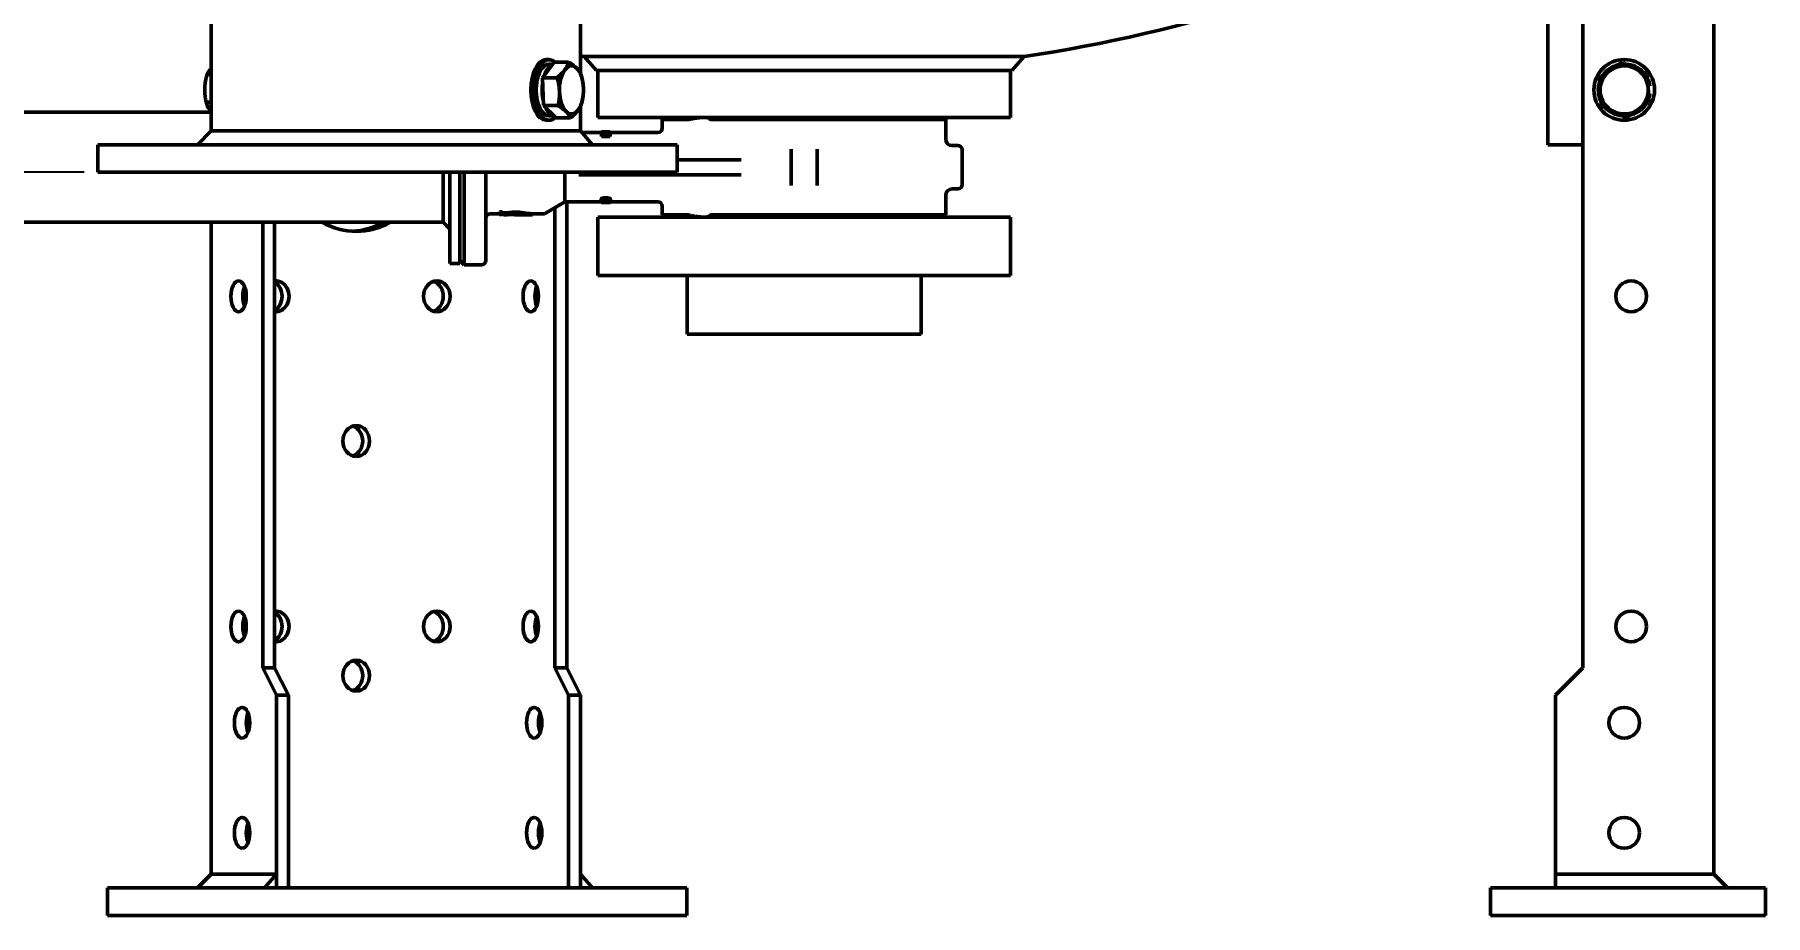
# Model space of a CAD drawing. Header units: inches. Extents: x 15 to 402, y 6 to 258.
# Drawn here: x 294.15 to 325.62, y 32.83 to 48.84 of the extents above; entities that cross this region are included whole.
import ezdxf

# ---------------------------------------------------------------- set-up
doc = ezdxf.new("R2010")
doc.units = ezdxf.units.IN
doc.header["$LTSCALE"] = 12
doc.header["$MEASUREMENT"] = 0
doc.layers.add('Dimension (ANSI)', color=7, linetype='Continuous', lineweight=25)
doc.layers.add('Visible (ANSI)', color=7, linetype='Continuous', lineweight=50)
doc.styles.add('MEMCOR Medium', font='arial.ttf')
doc.dimstyles.new('Default (ANSI)', dxfattribs={"dimscale": 12, "dimtxt": 0.15, "dimasz": 0.098425, "dimexe": 0.125, "dimexo": 0.0625, "dimgap": 0.031496, "dimtad": 0, "dimtih": 1, "dimtoh": 1, "dimdec": 4, "dimrnd": 1e-08, "dimzin": 3, "dimdsep": 46, "dimlunit": 5, "dimtxsty": 'MEMCOR Medium', "dimcen": 0.09, "dimdle": 0.393701, "dimclrd": 256, "dimclre": 256, "dimclrt": 256, "dimadec": 0, "dimazin": 1, "dimtfac": 0.8, "dimtofl": 0, "dimtmove": 0, "dimatfit": 3, "dimfxl": 1, "dimfrac": 1, "dimtolj": 1, "dimtzin": 4, "dimlwd": -1, "dimlwe": -1, "dimarcsym": 0})

# ---------------------------------------------------------------- blocks, each defined once
blk = doc.blocks.new('*D18')
at = {"layer": 'Defpoints', "color": 0, "transparency": 16777216}
for p in [(307.643, 129.872), (248.748, 46.337), (295.801, 46.337)]:
    blk.add_point(p, dxfattribs=at)
at = {"layer": 'Dimension (ANSI)', "transparency": 16777216}
for p, q in [((306.893, 129.872), (247.248, 129.872)), ((248.748, 128.69), (248.748, 102.793)), ((248.748, 47.518), (248.748, 90.47)), ((295.051, 46.337), (247.248, 46.337))]:
    blk.add_line(p, q, dxfattribs=at)
for points in [[(248.551, 128.69), (248.945, 128.69), (248.748, 129.872)], [(248.551, 47.518), (248.945, 47.518), (248.748, 46.337)]]:
    blk.add_solid(points, dxfattribs=at)
at = {"layer": 'Dimension (ANSI)', "transparency": 16777216, "char_height": 1.8, "attachment_point": 5, "style": 'MEMCOR Medium'}
for s, insert in [('\\A1; \\fArial|b0|i0;83{\\H0.8x;\\S9#16;} in', (248.748, 98.496)), ('\\A1;[2121.8 mm]{\\P\\fArial|b0|i0;SHIPPING HEIGHT\\P\\fArial|b0|i0;REF.}', (248.748, 92.334))]:
    blk.add_mtext(s, dxfattribs=dict(at, insert=insert))

msp = doc.modelspace()

# ---------------------------------------------------------------- linework, layer by layer
at = {"layer": 'Visible (ANSI)'}
for p, q in [((297.36316, 67.98676), (297.36316, 47.08676)), ((322.30371, 37.33276), (322.30371, 54.48276)), ((324.68041, 54.48276), (324.68041, 33.58276)), ((321.66435, 46.83676), (321.66435, 53.86576)), ((304.07716, 49.53823), (304.07716, 48.13749)), ((303.38783, 48.0538), (303.59711, 48.33668)), ((303.50671, 48.38394), (303.45216, 48.38394)), ((303.50671, 48.30411), (303.57302, 48.30411)), ((303.59711, 48.33668), (303.86097, 48.33668)), ((304.1458, 48.43991), (308.14327, 48.43991)), ((304.36827, 48.18329), (304.1458, 48.43991)), ((311.91827, 48.18329), (304.36827, 48.18329)), ((304.39327, 47.33276), (304.39327, 48.18329)), ((308.14327, 48.43991), (312.14075, 48.43991)), ((311.89327, 47.33276), (311.89327, 48.18329)), ((311.91827, 48.18329), (312.14075, 48.43991)), ((297.36316, 48.11564), (297.28802, 48.11564)), ((303.40568, 47.54989), (303.38783, 48.0538)), ((303.38783, 48.0538), (303.65169, 48.0538)), ((323.52027, 47.89977), (323.48755, 47.89982)), ((297.36316, 47.61172), (297.27017, 47.61172)), ((303.63281, 47.32885), (303.40568, 47.54989)), ((303.40568, 47.54989), (303.66954, 47.54989)), ((304.07716, 47.53823), (304.07716, 47.08676)), ((323.49716, 47.7642), (323.52004, 47.76416)), ((297.36316, 47.42726), (292.43773, 47.42726)), ((303.50671, 47.28158), (303.45216, 47.28158)), ((303.50671, 47.36141), (303.59935, 47.36141)), ((303.63281, 47.32885), (303.89667, 47.32885)), ((311.89327, 47.33276), (304.39327, 47.33276)), ((305.6039, 47.33276), (305.56453, 47.29339)), ((306.03853, 47.29339), (305.56453, 47.29339)), ((305.56453, 47.13593), (305.56453, 47.29339)), ((310.72201, 47.29339), (306.44506, 47.29339)), ((310.68264, 47.33276), (310.72201, 47.29339)), ((310.72201, 46.92118), (310.72201, 47.29339)), ((297.36316, 47.08676), (297.11316, 46.83676)), ((297.36316, 47.08676), (297.70816, 47.08676)), ((297.70816, 47.08676), (302.04125, 47.08676)), ((302.04125, 47.08676), (302.9838, 47.08676)), ((302.9838, 47.08676), (304.07716, 47.08676)), ((304.29366, 46.83676), (304.07716, 47.08676)), ((304.10277, 47.05719), (304.45599, 47.05719)), ((304.61741, 47.06868), (304.45599, 47.06868)), ((304.45599, 47.06773), (304.45599, 47.06868)), ((304.45599, 47.06773), (304.45599, 47.0603)), ((304.45599, 47.06773), (304.58379, 47.06773)), ((304.45599, 47.05446), (304.45599, 47.0603)), ((304.45599, 47.05446), (304.61741, 47.05446)), ((304.45599, 47.05446), (304.45599, 47.04237)), ((304.47575, 47.04237), (304.45599, 47.04237)), ((304.45599, 47.00157), (304.45599, 47.01847)), ((304.45599, 47.00157), (304.61741, 47.00157)), ((304.45599, 47.00157), (304.45599, 46.98834)), ((304.61741, 46.98834), (304.45599, 46.98834)), ((304.47457, 47.01891), (304.47457, 47.01177)), ((304.59883, 47.01177), (304.47457, 47.01177)), ((304.61741, 47.05847), (304.47823, 47.05847)), ((304.58811, 47.03573), (304.58811, 47.02326)), ((304.61741, 47.04237), (304.59718, 47.04237)), ((304.59883, 47.01177), (304.59883, 47.01891)), ((304.61741, 47.06868), (304.61741, 47.06746)), ((304.61741, 47.06746), (304.61741, 47.05847)), ((304.61741, 47.05847), (304.61741, 47.05446)), ((304.61741, 47.05719), (305.48579, 47.05719)), ((304.61741, 47.05446), (304.61741, 47.04237)), ((304.61741, 47.01863), (304.61741, 47.00157)), ((304.61741, 47.00157), (304.61741, 46.98834)), ((295.30056, 46.83676), (295.80056, 46.83676)), ((295.30056, 46.83676), (295.30056, 46.33676)), ((302.83269, 46.83676), (295.80056, 46.83676)), ((302.83269, 46.83676), (304.19871, 46.83676)), ((305.69871, 46.83676), (304.19871, 46.83676)), ((305.69871, 46.83676), (305.83269, 46.83676)), ((305.83269, 46.83676), (305.83269, 46.33676)), ((307.90707, 46.75909), (307.90707, 46.09544)), ((308.37947, 46.09544), (308.37947, 46.75909)), ((310.93855, 46.82096), (310.83179, 46.82096)), ((311.01729, 46.74222), (311.01729, 46.1123)), ((322.30371, 46.83676), (321.66435, 46.83676)), ((295.80056, 46.33676), (295.30056, 46.33676)), ((302.83269, 46.33676), (295.80056, 46.33676)), ((301.57913, 45.72016), (301.57913, 46.33676)), ((301.70413, 46.33676), (301.70413, 44.67726)), ((301.88343, 44.67726), (301.88343, 46.33676)), ((301.96217, 46.33676), (301.96217, 44.65576)), ((302.35587, 46.33676), (302.35587, 44.7345)), ((304.19871, 46.33676), (302.83269, 46.33676)), ((303.79391, 45.79734), (303.79391, 46.33676)), ((304.04779, 46.28947), (304.29517, 46.28947)), ((305.69871, 46.33676), (304.19871, 46.33676)), ((305.20887, 46.28947), (304.29517, 46.28947)), ((306.43517, 46.28947), (305.20887, 46.28947)), ((305.83269, 46.33676), (305.69871, 46.33676)), ((305.83269, 46.56506), (306.43517, 46.56506)), ((306.64288, 46.56506), (306.43517, 46.56506)), ((306.43517, 46.28947), (306.64288, 46.28947)), ((306.99946, 46.56506), (306.64288, 46.56506)), ((306.64288, 46.28947), (306.99946, 46.28947)), ((310.93855, 46.03356), (310.83179, 46.03356)), ((301.57913, 45.42726), (301.57913, 45.72016)), ((303.79391, 45.79734), (303.42343, 45.58344)), ((303.61065, 37.33276), (303.61065, 45.69153)), ((303.79391, 45.79734), (304.45241, 45.79734)), ((303.82716, 37.33276), (303.82716, 45.79734)), ((304.45233, 45.79801), (304.45233, 45.81006)), ((304.45272, 45.83506), (304.45272, 45.84788)), ((304.45599, 45.78585), (304.45599, 45.79417)), ((304.61741, 45.78585), (304.45599, 45.78585)), ((304.53055, 45.79348), (304.53121, 45.79348)), ((304.53147, 45.81544), (304.53212, 45.81544)), ((304.53147, 45.80328), (304.53147, 45.81544)), ((304.53212, 45.80328), (304.53147, 45.80328)), ((304.53212, 45.80328), (304.53212, 45.81544)), ((304.61741, 45.78585), (304.61741, 45.79399)), ((304.62081, 45.83506), (304.62081, 45.84788)), ((304.621, 45.79734), (305.48579, 45.79734)), ((304.62107, 45.79801), (304.62107, 45.81006)), ((305.56453, 45.56113), (305.56453, 45.7186)), ((310.72201, 45.56113), (310.72201, 45.93334)), ((301.57913, 45.42726), (292.43773, 45.42726)), ((297.36316, 33.58276), (297.36316, 45.42726)), ((298.29896, 45.42726), (298.29896, 37.33276)), ((298.51546, 45.42726), (298.51546, 37.33276)), ((301.57913, 45.42726), (301.70413, 45.30226)), ((302.43461, 45.58081), (302.60627, 45.58081)), ((302.60627, 45.59411), (302.60627, 45.61501)), ((302.60627, 45.61501), (302.6539, 45.61501)), ((302.6539, 45.59411), (302.60627, 45.59411)), ((302.60627, 45.56703), (302.60627, 45.59411)), ((302.60627, 45.56703), (302.6539, 45.56703)), ((302.6539, 45.59411), (302.6539, 45.61501)), ((302.6539, 45.59411), (302.6539, 45.58315)), ((302.6539, 45.57329), (302.6539, 45.56703)), ((302.67556, 45.56073), (302.67556, 45.57246)), ((302.67556, 45.56073), (302.7228, 45.56073)), ((302.75561, 45.57815), (302.75561, 45.59866)), ((303.08186, 45.56073), (303.1291, 45.56073)), ((303.10904, 45.58596), (303.10904, 45.56576)), ((303.1291, 45.56073), (303.1291, 45.56165)), ((303.15902, 45.56073), (303.15902, 45.56136)), ((303.15902, 45.56073), (303.20666, 45.56073)), ((303.20666, 45.56366), (303.20666, 45.58381)), ((303.20666, 45.58081), (303.41359, 45.58081)), ((303.20666, 45.56366), (303.20666, 45.56073)), ((304.39327, 45.52176), (311.89327, 45.52176)), ((304.39327, 45.52176), (304.39327, 44.45926)), ((305.56453, 45.56113), (306.03853, 45.56113)), ((305.6039, 45.52176), (305.56453, 45.56113)), ((306.44506, 45.56113), (310.72201, 45.56113)), ((310.68264, 45.52176), (310.72201, 45.56113)), ((311.89327, 45.52176), (311.89327, 44.45926)), ((301.88343, 44.7345), (301.96217, 44.65576)), ((301.70413, 44.67726), (301.88343, 44.67726)), ((301.96217, 44.65576), (302.27713, 44.65576)), ((304.39327, 44.45926), (311.89327, 44.45926)), ((306.01827, 44.45926), (306.01827, 43.39676)), ((310.26827, 44.45926), (310.26827, 43.39676)), ((306.01827, 43.39676), (310.26827, 43.39676)), ((298.29896, 37.33276), (298.54896, 36.83276)), ((298.51546, 37.33276), (298.29896, 37.33276)), ((298.51546, 37.33276), (298.76546, 36.83276)), ((303.86065, 36.83276), (303.61065, 37.33276)), ((303.61065, 37.33276), (303.82716, 37.33276)), ((304.07716, 36.83276), (303.82716, 37.33276)), ((321.80371, 36.83276), (322.30371, 37.33276)), ((298.54896, 36.83276), (298.54896, 33.33276)), ((298.76546, 36.83276), (298.54896, 36.83276)), ((298.76546, 36.83276), (298.76546, 33.33276)), ((303.86065, 33.33276), (303.86065, 36.83276)), ((303.86065, 36.83276), (304.07716, 36.83276)), ((304.07716, 33.33276), (304.07716, 36.83276)), ((321.80371, 33.58276), (321.80371, 36.83276)), ((297.36316, 33.58276), (297.11316, 33.33276)), ((297.36316, 33.58276), (297.45561, 33.58276)), ((297.45561, 33.58276), (298.54896, 33.58276)), ((298.33245, 33.33276), (298.54896, 33.58276)), ((298.54896, 33.58276), (298.54896, 33.33276)), ((304.29366, 33.33276), (304.07716, 33.58276)), ((304.07716, 33.33276), (304.07716, 33.58276)), ((321.80371, 33.33276), (321.80371, 33.58276)), ((321.80371, 33.58276), (323.99041, 33.58276)), ((323.99041, 33.58276), (324.68041, 33.58276)), ((324.93041, 33.33276), (324.68041, 33.58276)), ((295.47672, 33.33276), (295.6107, 33.33276)), ((295.47672, 33.33276), (295.47672, 32.83276)), ((297.1107, 33.33276), (295.6107, 33.33276)), ((297.1107, 33.33276), (298.47672, 33.33276)), ((305.50885, 33.33276), (298.47672, 33.33276)), ((305.50885, 33.33276), (306.00885, 33.33276)), ((306.00885, 33.33276), (306.00885, 32.83276)), ((320.62041, 33.33276), (320.62041, 32.83276)), ((320.62041, 33.33276), (321.62041, 33.33276)), ((324.62041, 33.33276), (321.62041, 33.33276)), ((324.62041, 33.33276), (325.62041, 33.33276)), ((325.62041, 32.83276), (325.62041, 33.33276)), ((295.6107, 32.83276), (295.47672, 32.83276)), ((297.1107, 32.83276), (295.6107, 32.83276)), ((298.47672, 32.83276), (297.1107, 32.83276)), ((305.50885, 32.83276), (298.47672, 32.83276)), ((306.00885, 32.83276), (305.50885, 32.83276)), ((321.62041, 32.83276), (320.62041, 32.83276)), ((324.62041, 32.83276), (321.62041, 32.83276)), ((325.62041, 32.83276), (324.62041, 32.83276))]:
    msp.add_line(p, q, dxfattribs=at)
for centre, radius in [((323.05371, 47.83276), 0.55118), ((323.18041, 44.08276), 0.28), ((323.18041, 38.08276), 0.28), ((323.05371, 36.33276), 0.28), ((323.05371, 34.33276), 0.28)]:
    msp.add_circle(centre, radius, dxfattribs=at)
for centre, radius, start, end in [((308.14327, 75.45576), 27.31, 278.416849, 297.120975), ((308.14327, 75.45576), 27.31, 261.437539, 261.583151), ((323.05371, 47.83276), 0.4375, 124.052659, 184.052659), ((323.05371, 47.83276), 0.47135, 102.205965, 145.899353), ((323.05371, 47.83276), 0.4375, 64.052659, 124.052659), ((323.05371, 47.83276), 0.47135, 42.205965, 85.899353), ((323.05371, 47.83276), 0.4375, 4.052659, 64.052659), ((323.05371, 47.83276), 0.47135, 162.205965, 205.899353), ((323.05371, 47.83276), 0.4375, 304.052659, 4.052659), ((323.05371, 47.83276), 0.47135, 8.172259, 25.899353), ((323.05371, 47.83276), 0.4375, 184.052659, 244.052659), ((323.05371, 47.83276), 0.47135, 282.205965, 325.899353), ((323.05371, 47.83276), 0.47135, 342.205965, 351.63163), ((323.05371, 47.83276), 0.47135, 222.205965, 265.899353), ((323.05371, 47.83276), 0.4375, 244.052659, 304.052659), ((305.48579, 47.13593), 0.07874, 270, 0), ((310.83179, 46.9312), 0.11024, 185.212784, 270), ((310.93855, 46.74222), 0.07874, 0, 90), ((310.83179, 45.92333), 0.11024, 90, 174.787216), ((310.93855, 46.1123), 0.07874, 270, 0), ((305.48579, 45.7186), 0.07874, 0, 90), ((302.43461, 45.50207), 0.07874, 90, 180), ((303.41359, 45.60049), 0.01969, 270, 300), ((302.27713, 44.7345), 0.07874, 270, 0)]:
    msp.add_arc(centre, radius, start, end, dxfattribs=at)
for centre, major_axis, ratio, start_param, end_param in [((303.45216, 47.83276), (0, 0.55118), 0.5, 0, 3.14159265), ((303.50671, 47.83276), (0, 0.55118), 0.5, 5.86604618, 9.87156609), ((303.50671, 47.83276), (0, 0.47135), 0.5, 0, 3.14159265), ((303.61496, 47.83276), (0, 0.47135), 0.5, 0.21303427, 0.97562777), ((303.91266, 47.83276), (0, -0.4375), 0.5, 3.73592367, 4.78312122), ((303.91266, 47.83276), (0, 0.4375), 0.5, 5.83031877, 6.87751633), ((303.91266, 47.83276), (0, 0.4375), 0.5, 4.78312122, 5.83031877), ((303.61496, 47.83276), (0, 0.47135), 0.5, 1.26023182, 2.02282532), ((303.91266, 47.83276), (0, 0.4375), 0.5, 3.73592367, 4.78312122), ((303.91266, 47.83276), (0, -0.4375), 0.5, 4.78312122, 5.83031877), ((303.61496, 47.83276), (0, -0.47135), 0.5, 5.44902203, 6.21161552), ((303.91266, 47.83276), (0, -0.4375), 0.5, 5.83031877, 6.87751633), ((304.66301, 46.42726), (1.26151, 0), 0.5087001, 1.63363812, 1.73564898), ((304.70385, 46.42726), (1.25056, 0), 0.51315789, 1.63997084, 1.75220353), ((299.9997, 46.89276), (0, -1.63), 0.8660254, 5.83005189, 6.73631873), ((299.8747, 46.89276), (0, -1.63), 0.8660254, 0.04428981, 0.45313342), ((303.52286, 46.42726), (3.75602, 0), 0.22535973, 4.47892265, 4.50666674), ((303.52286, 46.42726), (-3.84512, 0), 0.22535973, 1.34283662, 1.36990693), ((303.30618, 46.42726), (-3.84512, 0), 0.22535973, 1.40033525, 1.41730096), ((303.30618, 46.42726), (-3.84512, 0), 0.22535973, 1.43079929, 1.51039465), ((303.52286, 46.42726), (-3.84512, 0), 0.22535973, 1.38656552, 1.44650177), ((303.52286, 46.42726), (3.75602, 0), 0.22535973, 4.60198765, 4.62810317), ((303.52286, 46.42726), (-3.84512, 0), 0.22535973, 1.46296322, 1.48846801), ((303.30618, 46.42726), (-3.84512, 0), 0.22535973, 1.52376719, 1.53251621), ((298.07711, 44.08276), (0, -0.28), 0.5, 4.02552272, 5.39925524), ((298.53464, 44.08276), (0, 0.28), 0.8660254, 3.06241882, 6.36235914), ((298.40964, 44.08276), (0, 0.28), 0.8660254, 3.59318652, 5.83159144), ((301.33976, 44.08276), (0, -0.28), 0.8660254, 0.2606883, 2.88090435), ((303.3888, 44.08276), (0, -0.28), 0.5, 4.02552272, 5.39925524), ((299.8747, 41.45176), (0, -0.28), 0.8660254, 0.2606883, 2.88090435), ((298.07711, 38.08276), (0, -0.28), 0.5, 4.02552272, 5.39925524), ((298.53464, 38.08276), (0, 0.28), 0.8660254, 3.06241882, 6.36235914), ((298.40964, 38.08276), (0, 0.28), 0.8660254, 3.59318652, 5.83159144), ((301.33976, 38.08276), (0, -0.28), 0.8660254, 0.2606883, 2.88090435), ((303.3888, 38.08276), (0, -0.28), 0.5, 4.02552272, 5.39925524), ((299.8747, 37.18876), (0, -0.28), 0.8660254, 0.2606883, 2.88090435), ((298.14046, 36.33276), (0, -0.28), 0.5, 4.02552272, 5.39925524), ((303.45216, 36.33276), (0, -0.28), 0.5, 4.02552272, 5.39925524), ((298.14046, 34.33276), (0, -0.28), 0.5, 4.02552272, 5.39925524), ((303.45216, 34.33276), (0, -0.28), 0.5, 4.02552272, 5.39925524)]:
    msp.add_ellipse(centre, major_axis=major_axis, ratio=ratio, start_param=start_param, end_param=end_param, dxfattribs=at)
for centre, major_axis, ratio in [((297.86061, 44.08276), (0, 0.28), 0.5), ((301.46476, 44.08276), (0, -0.28), 0.8660254), ((303.1723, 44.08276), (0, 0.28), 0.5), ((299.9997, 41.45176), (0, -0.28), 0.8660254), ((297.86061, 38.08276), (0, 0.28), 0.5), ((301.46476, 38.08276), (0, -0.28), 0.8660254), ((303.1723, 38.08276), (0, 0.28), 0.5), ((299.9997, 37.18876), (0, -0.28), 0.8660254), ((297.92396, 36.33276), (0, -0.28), 0.5), ((303.23565, 36.33276), (0, -0.28), 0.5), ((297.92396, 34.33276), (0, -0.28), 0.5), ((303.23565, 34.33276), (0, -0.28), 0.5)]:
    msp.add_ellipse(centre, major_axis=major_axis, ratio=ratio, dxfattribs=at)
for points, weights in [([(297.36316, 48.22165), (297.31393, 48.17244), (297.28802, 48.11564)], [1.0035118349, 1.04174091716, 1.01001874936]), ([(297.35436, 48.2126), (297.35865, 48.21794), (297.36316, 48.22331)], [1.00974640293, 1.01238200611, 1.01454371148]), ([(303.65169, 48.0538), (303.74161, 48.1296), (303.79017, 48.19524)], [1.01001874936, 1.04314139574, 1]), ([(303.79017, 48.19524), (303.83873, 48.26089), (303.86097, 48.33668)], [1, 1.04314139574, 1.01001874936]), ([(303.86097, 48.33668), (303.95567, 48.27745), (304.00837, 48.22616)], [1.01001874936, 1.04314139574, 1]), ([(304.00837, 48.22616), (304.06108, 48.17487), (304.08809, 48.11564)], [1, 1.04314139574, 1.01001874936]), ([(322.59945, 48.0538), (322.7116, 48.1296), (322.80873, 48.19524)], [1.01001874936, 1.04314139574, 1]), ([(322.80873, 48.19524), (322.90585, 48.26089), (323.018, 48.33668)], [1, 1.04314139574, 1.01001874936]), ([(323.018, 48.33668), (323.13972, 48.27745), (323.24513, 48.22616)], [1.01001874936, 1.04314139574, 1]), ([(323.24513, 48.22616), (323.35054, 48.17487), (323.47226, 48.11564)], [1, 1.04314139574, 1.01001874936]), ([(297.24525, 47.80184), (297.24111, 47.91878), (297.27017, 48.0538)], [1, 1.04314139574, 1.01001874936]), ([(297.24525, 47.86368), (297.24111, 47.74675), (297.27017, 47.61172)], [1, 1.04314139574, 1.01001874936]), ([(297.28802, 48.11564), (297.2494, 47.98062), (297.24525, 47.86368)], [1.01001874936, 1.04314139574, 1]), ([(297.27017, 48.0538), (297.27349, 48.06513), (297.2773, 48.07604)], [1.01001874936, 1.01483357024, 1.01803689214]), ([(303.69446, 47.80184), (303.69031, 47.91878), (303.65169, 48.0538)], [1, 1.04314139574, 1.01001874936]), ([(304.08809, 48.11564), (304.12672, 47.98062), (304.13086, 47.86368)], [1.01001874936, 1.04314139574, 1]), ([(304.13086, 47.86368), (304.135, 47.74675), (304.10595, 47.61172)], [1, 1.04314139574, 1.01001874936]), ([(322.6173, 47.80184), (322.60901, 47.91878), (322.59945, 48.0538)], [1, 1.04314139574, 1.01001874936]), ([(323.47226, 48.11564), (323.48183, 47.98062), (323.49011, 47.86368)], [1.01001874936, 1.04314139574, 1]), ([(323.49011, 47.86368), (323.4984, 47.74675), (323.50796, 47.61172)], [1, 1.04314139574, 1.01001874936]), ([(297.27017, 47.61172), (297.2924, 47.53593), (297.34097, 47.47028)], [1.01001874936, 1.04314139574, 1]), ([(297.28802, 47.54989), (297.28225, 47.57006), (297.2773, 47.58949)], [1.01001874936, 1.01483357024, 1.01803689214]), ([(297.35436, 47.45293), (297.31169, 47.49799), (297.28802, 47.54989)], [1.00974640293, 1.03892563355, 1.01001874936]), ([(303.66954, 47.54989), (303.6986, 47.68491), (303.69446, 47.80184)], [1.01001874936, 1.04314139574, 1]), ([(303.81695, 47.43937), (303.76424, 47.49066), (303.66954, 47.54989)], [1, 1.04314139574, 1.01001874936]), ([(304.10595, 47.61172), (304.08371, 47.53593), (304.03515, 47.47028)], [1.01001874936, 1.04314139574, 1]), ([(322.63515, 47.54989), (322.62558, 47.68491), (322.6173, 47.80184)], [1.01001874936, 1.04314139574, 1]), ([(322.86228, 47.43937), (322.75687, 47.49066), (322.63515, 47.54989)], [1, 1.04314139574, 1.01001874936]), ([(323.50796, 47.61172), (323.39581, 47.53593), (323.29869, 47.47028)], [1.01001874936, 1.04314139574, 1]), ([(297.34097, 47.47028), (297.35132, 47.4563), (297.36316, 47.44222)], [1, 1.00889168699, 1.01454371148]), ([(303.89667, 47.32885), (303.86965, 47.38807), (303.81695, 47.43937)], [1.01001874936, 1.04314139574, 1]), ([(304.03515, 47.47028), (303.98659, 47.40464), (303.89667, 47.32885)], [1, 1.04314139574, 1.01001874936]), ([(306.30418, 47.33276), (306.17316, 47.32656), (306.04013, 47.29361)], [1, 1.00263245458, 1.00001729957]), ([(323.08941, 47.32885), (322.96769, 47.38807), (322.86228, 47.43937)], [1.01001874936, 1.04314139574, 1]), ([(323.29869, 47.47028), (323.20156, 47.40464), (323.08941, 47.32885)], [1, 1.04314139574, 1.01001874936]), ([(306.04013, 45.56092), (306.17316, 45.52796), (306.30418, 45.52176)], [1.00001729957, 1.00263245458, 1])]:
    msp.add_rational_spline(points, weights, degree=2, dxfattribs=at)
for points in [[(306.04013, 47.29361), (306.03954, 47.29347), (306.03901, 47.29339), (306.03853, 47.29339)], [(304.61741, 47.06053), (304.61902, 47.05982), (304.62064, 47.05878), (304.621, 47.05719)], [(304.53007, 45.81608), (304.53056, 45.81586), (304.53102, 45.81565), (304.53147, 45.81544)], [(304.53212, 45.81544), (304.53251, 45.81564), (304.53291, 45.81585), (304.53333, 45.81606)], [(304.56581, 45.80463), (304.56761, 45.80459), (304.56942, 45.80458), (304.57123, 45.80458)], [(304.57123, 45.80458), (304.57447, 45.80458), (304.57768, 45.80463), (304.5808, 45.80474)], [(303.07407, 45.56231), (303.07933, 45.56126), (303.08186, 45.56073), (303.08186, 45.56073)], [(303.1291, 45.56073), (303.1291, 45.56073), (303.12791, 45.56104), (303.12541, 45.56169)], [(306.03853, 45.56113), (306.03901, 45.56113), (306.03954, 45.56106), (306.04013, 45.56092)]]:
    msp.add_open_spline(points, degree=3, dxfattribs=at)
for points, knots in [([(306.37093, 47.33276), (306.39436, 47.32963), (306.4143, 47.32075), (306.43377, 47.30358), (306.43773, 47.2994), (306.44131, 47.29493)], [1.998522417, 1.998522417, 1.998522417, 1.998522417, 2.269130409, 2.269130409, 2.34668712, 2.34668712, 2.34668712, 2.34668712]), ([(306.44506, 47.29339), (306.44434, 47.29339), (306.44369, 47.29349), (306.44254, 47.29389), (306.44205, 47.29418), (306.44153, 47.29467), (306.44142, 47.29479), (306.44131, 47.29493)], [0.0644246105, 0.0644246105, 0.0644246105, 0.0644246105, 0.0716912828, 0.0716912828, 0.0789579552, 0.0789579552, 0.0813086854, 0.0813086854, 0.0813086854, 0.0813086854]), ([(304.45241, 47.05718), (304.45267, 47.05825), (304.4536, 47.05923), (304.45562, 47.06019), (304.4558, 47.06028), (304.45599, 47.06036)], [-0.1483440762, -0.1483440762, -0.1483440762, -0.1483440762, -0.1228049665, -0.1228049665, -0.1203122805, -0.1203122805, -0.1203122805, -0.1203122805]), ([(304.46881, 47.03967), (304.46483, 47.03778), (304.46205, 47.03555), (304.45871, 47.03154), (304.45631, 47.0283), (304.456, 47.01967), (304.45599, 47.01907), (304.45599, 47.01847)], [-0.405487007, -0.405487007, -0.405487007, -0.405487007, -0.172059377, -0.172059377, -0.011815913, -0.011815913, 0, 0, 0, 0]), ([(304.53683, 47.04897), (304.52845, 47.04897), (304.52001, 47.04876), (304.50622, 47.04787), (304.49896, 47.04724), (304.48318, 47.04464), (304.47642, 47.04289), (304.4702, 47.04031), (304.46949, 47.03999), (304.46881, 47.03967)], [-0.250282181, -0.250282181, -0.250282181, -0.250282181, -0.151276791, -0.151276791, -0.082049498, -0.082049498, -0.009722871, -0.009722871, 0, 0, 0, 0]), ([(304.47457, 47.01891), (304.47457, 47.02437), (304.47598, 47.02713), (304.47837, 47.03093), (304.48081, 47.0331), (304.48425, 47.03507)], [-0.0847099284, -0.0847099284, -0.0847099284, -0.0847099284, -0.0535763257, -0.0535763257, 0, 0, 0, 0]), ([(304.48425, 47.02258), (304.48137, 47.0209), (304.47917, 47.01906), (304.47682, 47.01598), (304.47582, 47.01438), (304.47518, 47.01179)], [0, 0, 0, 0, 0.0450180764, 0.0450180764, 0.0692883275, 0.0692883275, 0.0692883275, 0.0692883275]), ([(304.48425, 47.03507), (304.48698, 47.03658), (304.49036, 47.03787), (304.49862, 47.04002), (304.50329, 47.04083), (304.51722, 47.04246), (304.527, 47.04281), (304.53657, 47.04281)], [-0.155748881, -0.155748881, -0.155748881, -0.155748881, -0.114411823, -0.114411823, -0.072933245, -0.072933245, 0, 0, 0, 0]), ([(304.53657, 47.03049), (304.52692, 47.03049), (304.51707, 47.03012), (304.50288, 47.02841), (304.49805, 47.02753), (304.48999, 47.0253), (304.48682, 47.02404), (304.48425, 47.02258)], [0, 0, 0, 0, 0.07351143, 0.07351143, 0.11674737, 0.11674737, 0.155811595, 0.155811595, 0.155811595, 0.155811595]), ([(304.53657, 47.04281), (304.54358, 47.04281), (304.55079, 47.04264), (304.56257, 47.04182), (304.56888, 47.0412), (304.58035, 47.03884), (304.58466, 47.03744), (304.58811, 47.03573)], [-0.185357251, -0.185357251, -0.185357251, -0.185357251, -0.106377007, -0.106377007, -0.048819349, -0.048819349, 0, 0, 0, 0]), ([(304.58811, 47.02326), (304.58484, 47.02492), (304.58079, 47.02628), (304.56963, 47.02875), (304.56329, 47.02939), (304.55149, 47.0303), (304.54391, 47.03049), (304.53657, 47.03049)], [0, 0, 0, 0, 0.046335395, 0.046335395, 0.105080206, 0.105080206, 0.194042683, 0.194042683, 0.194042683, 0.194042683]), ([(304.60446, 47.03959), (304.60085, 47.0413), (304.59648, 47.04274), (304.58496, 47.04548), (304.57841, 47.04643), (304.56342, 47.04824), (304.55254, 47.04882), (304.53979, 47.04896), (304.53831, 47.04897), (304.53683, 47.04897)], [-0.169393173, -0.169393173, -0.169393173, -0.169393173, -0.137287679, -0.137287679, -0.097250844, -0.097250844, -0.011267013, -0.011267013, 0, 0, 0, 0]), ([(304.58811, 47.03573), (304.59389, 47.03296), (304.59577, 47.03018), (304.59827, 47.02579), (304.59883, 47.02235), (304.59883, 47.01891)], [-0.0979334171, -0.0979334171, -0.0979334171, -0.0979334171, -0.0676344042, -0.0676344042, 0, 0, 0, 0]), ([(304.59823, 47.01177), (304.59815, 47.01213), (304.59805, 47.01249), (304.597, 47.01605), (304.59553, 47.01778), (304.59327, 47.02025), (304.59104, 47.02183), (304.58811, 47.02326)], [0.037464592, 0.037464592, 0.037464592, 0.037464592, 0.044808924, 0.044808924, 0.11154531, 0.11154531, 0.271936542, 0.271936542, 0.271936542, 0.271936542]), ([(304.61741, 47.01863), (304.61741, 47.02348), (304.61674, 47.02728), (304.61433, 47.03225), (304.61232, 47.03535), (304.60546, 47.03908), (304.60497, 47.03933), (304.60446, 47.03959)], [-0.258533795, -0.258533795, -0.258533795, -0.258533795, -0.107276429, -0.107276429, -0.007558904, -0.007558904, 0, 0, 0, 0]), ([(310.71969, 46.91808), (310.71971, 46.91812), (310.71974, 46.91815), (310.72038, 46.91901), (310.72087, 46.91966), (310.72175, 46.92084), (310.72201, 46.92119), (310.72201, 46.92119)], [-0.004662888, -0.004662888, -0.004662888, -0.004662888, 0, 0, 0.112137359, 0.112137359, 0.273635525, 0.273635525, 0.273635525, 0.273635525]), ([(304.45233, 45.81006), (304.45233, 45.81171), (304.4535, 45.81354), (304.45943, 45.81698), (304.46315, 45.81819), (304.46824, 45.81953), (304.47024, 45.81997), (304.4724, 45.82035)], [0, 0, 0, 0, 0.062902933, 0.062902933, 0.119146883, 0.119146883, 0.151522551, 0.151522551, 0.151522551, 0.151522551]), ([(304.4934, 45.80971), (304.48863, 45.80971), (304.48395, 45.80951), (304.47514, 45.80862), (304.47127, 45.80798), (304.46477, 45.80645), (304.46074, 45.80531), (304.45437, 45.80209), (304.45286, 45.80044), (304.45237, 45.79861), (304.45233, 45.79831), (304.45233, 45.79801)], [-0.255718672, -0.255718672, -0.255718672, -0.255718672, -0.190011179, -0.190011179, -0.126100129, -0.126100129, -0.068841174, -0.068841174, -0.011447006, -0.011447006, 0, 0, 0, 0]), ([(304.45233, 45.79801), (304.45233, 45.79669), (304.45322, 45.79548), (304.45801, 45.79319), (304.46171, 45.79246), (304.4682, 45.79144), (304.47207, 45.79102), (304.48111, 45.79043), (304.486, 45.79027), (304.49237, 45.79021), (304.4936, 45.7902), (304.49484, 45.7902)], [-0.153629344, -0.153629344, -0.153629344, -0.153629344, -0.122804966, -0.122804966, -0.086993983, -0.086993983, -0.048665291, -0.048665291, -0.009435198, -0.009435198, 0, 0, 0, 0]), ([(304.45272, 45.84788), (304.45272, 45.85086), (304.4538, 45.85397), (304.45879, 45.85929), (304.46193, 45.86143), (304.46909, 45.8647), (304.47401, 45.86657), (304.49013, 45.87002), (304.49913, 45.87109), (304.51735, 45.87244), (304.52718, 45.87269), (304.5367, 45.87269)], [0, 0, 0, 0, 0.057761719, 0.057761719, 0.102817043, 0.102817043, 0.135953489, 0.135953489, 0.169321239, 0.169321239, 0.2050002, 0.2050002, 0.2050002, 0.2050002]), ([(304.5367, 45.85931), (304.51874, 45.85931), (304.50031, 45.8584), (304.4801, 45.85469), (304.47411, 45.85332), (304.46427, 45.84955), (304.46072, 45.84757), (304.455, 45.8427), (304.45343, 45.83991), (304.45278, 45.83646), (304.45272, 45.83576), (304.45272, 45.83506)], [-0.323917221, -0.323917221, -0.323917221, -0.323917221, -0.1664783, -0.1664783, -0.111919382, -0.111919382, -0.067075587, -0.067075587, -0.013777184, -0.013777184, 0, 0, 0, 0]), ([(304.45272, 45.83506), (304.45272, 45.83331), (304.4531, 45.83159), (304.45487, 45.8285), (304.45615, 45.82712), (304.46048, 45.82409), (304.46386, 45.82264), (304.47271, 45.82011), (304.47868, 45.81899), (304.49903, 45.81677), (304.51367, 45.81623), (304.53118, 45.81606), (304.53401, 45.81605), (304.53683, 45.81605)], [-0.380131877, -0.380131877, -0.380131877, -0.380131877, -0.324998936, -0.324998936, -0.275383658, -0.275383658, -0.207411723, -0.207411723, -0.133500012, -0.133500012, -0.021496186, -0.021496186, 0, 0, 0, 0]), ([(304.46829, 45.79799), (304.46829, 45.79846), (304.46847, 45.79894), (304.46928, 45.79987), (304.46987, 45.80032), (304.47234, 45.80157), (304.47447, 45.80213), (304.47831, 45.80298), (304.48082, 45.80338), (304.48686, 45.80397), (304.49022, 45.80411), (304.49366, 45.80411)], [-0.0860159389, -0.0860159389, -0.0860159389, -0.0860159389, -0.0760367998, -0.0760367998, -0.0670254578, -0.0670254578, -0.0497691391, -0.0497691391, -0.0262269231, -0.0262269231, 0, 0, 0, 0]), ([(304.49236, 45.79322), (304.48901, 45.79322), (304.4857, 45.79329), (304.48006, 45.79367), (304.47783, 45.79391), (304.4743, 45.7945), (304.47213, 45.79494), (304.46891, 45.79635), (304.46829, 45.79714), (304.46829, 45.79799)], [-0.153680281, -0.153680281, -0.153680281, -0.153680281, -0.105404502, -0.105404502, -0.065549431, -0.065549431, -0.032767211, -0.032767211, 0, 0, 0, 0]), ([(304.47064, 45.83506), (304.47064, 45.83659), (304.47117, 45.83819), (304.47332, 45.84038), (304.47468, 45.84154), (304.48035, 45.84394), (304.48374, 45.84484), (304.48739, 45.84551)], [-0.129390515, -0.129390515, -0.129390515, -0.129390515, -0.06192476, -0.06192476, -0.030316347, -0.030316347, 0, 0, 0, 0]), ([(304.48765, 45.82558), (304.48387, 45.82614), (304.48032, 45.8269), (304.47478, 45.82893), (304.47339, 45.82993), (304.47116, 45.83203), (304.47064, 45.83354), (304.47064, 45.83506)], [-0.0644882865, -0.0644882865, -0.0644882865, -0.0644882865, -0.0466822723, -0.0466822723, -0.0300440726, -0.0300440726, 0, 0, 0, 0]), ([(304.47521, 45.8416), (304.4759, 45.84124), (304.47675, 45.84087), (304.4806, 45.83948), (304.48402, 45.83874), (304.48765, 45.83819)], [0.0412538501, 0.0412538501, 0.0412538501, 0.0412538501, 0.0470885216, 0.0470885216, 0.0628353586, 0.0628353586, 0.0628353586, 0.0628353586]), ([(304.48739, 45.84551), (304.49013, 45.84602), (304.49303, 45.84642), (304.50061, 45.84725), (304.5061, 45.84764), (304.51738, 45.84805), (304.52101, 45.84814), (304.52657, 45.84823), (304.52853, 45.84825), (304.53152, 45.84827), (304.53254, 45.84828), (304.53409, 45.84828), (304.53462, 45.84828), (304.53566, 45.84829), (304.53618, 45.84829), (304.5367, 45.84829)], [-0.153354285, -0.153354285, -0.153354285, -0.153354285, -0.116911208, -0.116911208, -0.058113255, -0.058113255, -0.030715578, -0.030715578, -0.015758458, -0.015758458, -0.007957728, -0.007957728, -0.003955605, -0.003955605, 0, 0, 0, 0]), ([(304.48765, 45.83819), (304.49348, 45.83732), (304.50024, 45.83685), (304.51202, 45.83637), (304.52188, 45.83609), (304.53683, 45.83609)], [0, 0, 0, 0, 0.0482519833, 0.0482519833, 0.0906742135, 0.0906742135, 0.0906742135, 0.0906742135]), ([(304.53683, 45.82352), (304.52054, 45.82352), (304.51067, 45.82386), (304.50036, 45.82426), (304.49353, 45.82471), (304.48765, 45.82558)], [-0.0793337954, -0.0793337954, -0.0793337954, -0.0793337954, -0.0486518873, -0.0486518873, 0, 0, 0, 0]), ([(304.5159, 45.79582), (304.51395, 45.7952), (304.51156, 45.79464), (304.50595, 45.79378), (304.50359, 45.79359), (304.49886, 45.79329), (304.49562, 45.79322), (304.49236, 45.79322)], [-0.0539657006, -0.0539657006, -0.0539657006, -0.0539657006, -0.0388990524, -0.0388990524, -0.0248851617, -0.0248851617, 0, 0, 0, 0]), ([(304.53147, 45.80328), (304.52906, 45.80443), (304.52598, 45.80553), (304.5181, 45.80748), (304.51367, 45.80821), (304.50498, 45.80927), (304.50039, 45.80961), (304.49486, 45.8097), (304.49413, 45.80971), (304.4934, 45.80971)], [-0.113852717, -0.113852717, -0.113852717, -0.113852717, -0.078402966, -0.078402966, -0.042224043, -0.042224043, -0.005548057, -0.005548057, 0, 0, 0, 0]), ([(304.49366, 45.80411), (304.49913, 45.80411), (304.50456, 45.80392), (304.51162, 45.80326), (304.5131, 45.80308), (304.51896, 45.80222), (304.52281, 45.80128), (304.52597, 45.80037)], [-0.0851095347, -0.0851095347, -0.0851095347, -0.0851095347, -0.0528430066, -0.0528430066, -0.0403305854, -0.0403305854, 0, 0, 0, 0]), ([(304.49484, 45.7902), (304.49879, 45.7902), (304.50276, 45.79026), (304.51115, 45.79056), (304.5142, 45.79081), (304.52134, 45.7915), (304.52564, 45.79225), (304.5296, 45.79323), (304.53008, 45.79336), (304.53055, 45.79348)], [-0.0893210162, -0.0893210162, -0.0893210162, -0.0893210162, -0.0748377991, -0.0748377991, -0.0572298624, -0.0572298624, -0.0071630933, -0.0071630933, 0, 0, 0, 0]), ([(304.52597, 45.80037), (304.52418, 45.79916), (304.52184, 45.79814), (304.51893, 45.79689), (304.5172, 45.79624), (304.5159, 45.79582)], [-0.0296076794, -0.0296076794, -0.0296076794, -0.0296076794, -0.0204319086, -0.0204319086, 0, 0, 0, 0]), ([(304.53121, 45.79348), (304.53369, 45.79268), (304.53681, 45.79199), (304.5451, 45.79083), (304.54959, 45.79048), (304.55872, 45.78995), (304.56427, 45.78979), (304.57101, 45.78974), (304.5719, 45.78974), (304.5728, 45.78974)], [-0.114117262, -0.114117262, -0.114117262, -0.114117262, -0.0842587, -0.0842587, -0.051386541, -0.051386541, -0.006850061, -0.006850061, 0, 0, 0, 0]), ([(304.57241, 45.81087), (304.56732, 45.81087), (304.5622, 45.81068), (304.55249, 45.80973), (304.54895, 45.80905), (304.54074, 45.80707), (304.53666, 45.80549), (304.53301, 45.80374), (304.53256, 45.80351), (304.53212, 45.80328)], [-0.122109379, -0.122109379, -0.122109379, -0.122109379, -0.092768877, -0.092768877, -0.062762786, -0.062762786, -0.008094463, -0.008094463, 0, 0, 0, 0]), ([(304.5367, 45.87269), (304.55092, 45.87269), (304.56658, 45.87214), (304.59174, 45.86876), (304.59854, 45.86681), (304.60744, 45.86364), (304.61126, 45.8617), (304.61653, 45.85768), (304.61818, 45.85577), (304.62035, 45.85184), (304.62081, 45.84983), (304.62081, 45.84788)], [0, 0, 0, 0, 0.108371526, 0.108371526, 0.198840899, 0.198840899, 0.296855551, 0.296855551, 0.376686089, 0.376686089, 0.459220348, 0.459220348, 0.459220348, 0.459220348]), ([(304.62081, 45.83506), (304.62081, 45.83682), (304.62042, 45.83864), (304.61863, 45.8421), (304.61734, 45.84374), (304.61291, 45.84757), (304.60936, 45.84959), (304.60046, 45.85304), (304.59437, 45.85478), (304.57276, 45.85827), (304.55799, 45.85906), (304.54193, 45.8593), (304.53931, 45.85931), (304.5367, 45.85931)], [-0.372037848, -0.372037848, -0.372037848, -0.372037848, -0.316649276, -0.316649276, -0.26606732, -0.26606732, -0.194101845, -0.194101845, -0.122425423, -0.122425423, -0.019902589, -0.019902589, 0, 0, 0, 0]), ([(304.5367, 45.84829), (304.55242, 45.84829), (304.56178, 45.84788), (304.5731, 45.84726), (304.58001, 45.84665), (304.58588, 45.84557)], [-0.0872419859, -0.0872419859, -0.0872419859, -0.0872419859, -0.0488319018, -0.0488319018, 0, 0, 0, 0]), ([(304.5367, 45.79568), (304.53858, 45.79651), (304.54044, 45.79739), (304.5435, 45.79897), (304.54509, 45.79975), (304.54677, 45.8004)], [-0.0650004545, -0.0650004545, -0.0650004545, -0.0650004545, -0.0263321856, -0.0263321856, 0, 0, 0, 0]), ([(304.57123, 45.79263), (304.56704, 45.79263), (304.56288, 45.79271), (304.55635, 45.793), (304.55243, 45.79321), (304.54353, 45.79418), (304.53976, 45.79485), (304.5367, 45.79568)], [-0.145313892, -0.145313892, -0.145313892, -0.145313892, -0.082129114, -0.082129114, -0.042718999, -0.042718999, 0, 0, 0, 0]), ([(304.53683, 45.83609), (304.54581, 45.83609), (304.5562, 45.83617), (304.5688, 45.8366), (304.577, 45.83691), (304.58549, 45.83814)], [0, 0, 0, 0, 0.0684075571, 0.0684075571, 0.0959145519, 0.0959145519, 0.0959145519, 0.0959145519]), ([(304.53683, 45.81605), (304.56129, 45.81605), (304.57806, 45.81701), (304.59792, 45.81956), (304.60275, 45.82071), (304.6099, 45.82277), (304.61322, 45.82422), (304.61865, 45.82807), (304.62013, 45.83046), (304.62075, 45.83367), (304.62081, 45.83436), (304.62081, 45.83506)], [-0.183267652, -0.183267652, -0.183267652, -0.183267652, -0.137364505, -0.137364505, -0.107367132, -0.107367132, -0.065073463, -0.065073463, -0.01379241, -0.01379241, 0, 0, 0, 0]), ([(304.58549, 45.82553), (304.577, 45.82433), (304.5688, 45.82402), (304.55622, 45.8236), (304.54582, 45.82352), (304.53683, 45.82352)], [-0.0957813868, -0.0957813868, -0.0957813868, -0.0957813868, -0.0684710599, -0.0684710599, 0, 0, 0, 0]), ([(304.54677, 45.8004), (304.54941, 45.80147), (304.5526, 45.80261), (304.55784, 45.80377), (304.55991, 45.80414), (304.56665, 45.80475), (304.57065, 45.80486), (304.5745, 45.80486)], [-0.111146178, -0.111146178, -0.111146178, -0.111146178, -0.05471455, -0.05471455, -0.02932679, -0.02932679, 0, 0, 0, 0]), ([(304.60498, 45.79807), (304.60498, 45.79723), (304.60428, 45.79645), (304.60111, 45.79511), (304.59888, 45.79457), (304.59346, 45.7937), (304.59007, 45.79331), (304.58109, 45.79275), (304.57619, 45.79263), (304.57123, 45.79263)], [-0.155047217, -0.155047217, -0.155047217, -0.155047217, -0.112997761, -0.112997761, -0.073977698, -0.073977698, -0.037792509, -0.037792509, 0, 0, 0, 0]), ([(304.62107, 45.79801), (304.62107, 45.79944), (304.62003, 45.80096), (304.61517, 45.80401), (304.61163, 45.80543), (304.60304, 45.80784), (304.59854, 45.80882), (304.58806, 45.81027), (304.58242, 45.81069), (304.57514, 45.81085), (304.57377, 45.81087), (304.57241, 45.81087)], [-0.20866782, -0.20866782, -0.20866782, -0.20866782, -0.153212396, -0.153212396, -0.100148876, -0.100148876, -0.05568208, -0.05568208, -0.010386437, -0.010386437, 0, 0, 0, 0]), ([(304.5728, 45.78974), (304.57926, 45.78974), (304.58552, 45.78986), (304.59534, 45.79032), (304.60063, 45.79063), (304.6063, 45.79136), (304.60676, 45.79142), (304.60721, 45.79149)], [-0.146175631, -0.146175631, -0.146175631, -0.146175631, -0.059850058, -0.059850058, -0.004970964, -0.004970964, 0, 0, 0, 0]), ([(304.5745, 45.80486), (304.57909, 45.80486), (304.58369, 45.80469), (304.5912, 45.80394), (304.59408, 45.80348), (304.59864, 45.80242), (304.60092, 45.80175), (304.60431, 45.79992), (304.60498, 45.79897), (304.60498, 45.79807)], [-0.16231389, -0.16231389, -0.16231389, -0.16231389, -0.10956079, -0.10956079, -0.068871388, -0.068871388, -0.035084938, -0.035084938, 0, 0, 0, 0]), ([(304.58549, 45.83814), (304.58921, 45.83867), (304.59266, 45.83939), (304.59669, 45.84082), (304.59761, 45.84122), (304.59834, 45.8416)], [0, 0, 0, 0, 0.0305041282, 0.0305041282, 0.0427508709, 0.0427508709, 0.0427508709, 0.0427508709]), ([(304.60289, 45.83506), (304.60289, 45.83419), (304.60272, 45.83333), (304.60197, 45.83176), (304.60142, 45.83105), (304.6, 45.82984), (304.59858, 45.8288), (304.59262, 45.82675), (304.58919, 45.82604), (304.58549, 45.82553)], [-0.151018734, -0.151018734, -0.151018734, -0.151018734, -0.104414417, -0.104414417, -0.062981248, -0.062981248, -0.03031587, -0.03031587, 0, 0, 0, 0]), ([(304.58588, 45.84557), (304.58957, 45.84491), (304.59301, 45.84402), (304.59857, 45.84169), (304.60003, 45.84054), (304.60234, 45.83819), (304.60289, 45.8366), (304.60289, 45.83506)], [-0.0654067865, -0.0654067865, -0.0654067865, -0.0654067865, -0.0477804659, -0.0477804659, -0.0304754738, -0.0304754738, 0, 0, 0, 0]), ([(304.60117, 45.82042), (304.60207, 45.82023), (304.60294, 45.82002), (304.60721, 45.81896), (304.61185, 45.81762), (304.61736, 45.81488), (304.61876, 45.81392), (304.62064, 45.81196), (304.62107, 45.81099), (304.62107, 45.81006)], [0.0797822314, 0.0797822314, 0.0797822314, 0.0797822314, 0.0886816865, 0.0886816865, 0.1243163036, 0.1243163036, 0.1432684005, 0.1432684005, 0.1632373199, 0.1632373199, 0.1632373199, 0.1632373199]), ([(304.60721, 45.79149), (304.61161, 45.79212), (304.61483, 45.7929), (304.61887, 45.79461), (304.62075, 45.79573), (304.62106, 45.79769), (304.62107, 45.79785), (304.62107, 45.79801)], [-0.169162625, -0.169162625, -0.169162625, -0.169162625, -0.077769226, -0.077769226, -0.006331753, -0.006331753, 0, 0, 0, 0]), ([(310.72201, 45.93334), (310.72201, 45.93334), (310.72126, 45.93434), (310.71974, 45.93638), (310.71971, 45.93641), (310.71969, 45.93645)], [0.273635527, 0.273635527, 0.273635527, 0.273635527, 0.547439658, 0.547439658, 0.552113514, 0.552113514, 0.552113514, 0.552113514]), ([(302.71828, 45.57092), (302.70825, 45.56876), (302.69962, 45.56674), (302.6813, 45.56229), (302.67556, 45.56073), (302.67556, 45.56073)], [0.527769059, 0.527769059, 0.527769059, 0.527769059, 0.654228442, 0.654228442, 0.872280037, 0.872280037, 0.872280037, 0.872280037]), ([(302.7228, 45.56073), (302.7228, 45.56073), (302.72733, 45.5617), (302.74455, 45.56501), (302.75613, 45.56712), (302.76963, 45.56921)], [2.067686143, 2.067686143, 2.067686143, 2.067686143, 2.239987747, 2.239987747, 2.39116916, 2.39116916, 2.39116916, 2.39116916]), ([(302.75561, 45.59866), (302.77302, 45.60174), (302.79344, 45.6048), (302.84327, 45.61008), (302.8737, 45.61175), (302.90233, 45.61175), (302.93096, 45.61175), (302.96139, 45.61008), (303.01722, 45.60416), (303.04262, 45.6), (303.08122, 45.59256), (303.09755, 45.58878), (303.10904, 45.58596)], [-0.38940291, -0.38940291, -0.38940291, -0.38940291, -0.21814497, -0.21814497, 0, 0, 0, 0.21814497, 0.21814497, 0.43628994, 0.43628994, 0.63791655, 0.63791655, 0.63791655, 0.63791655]), ([(303.10904, 45.56576), (303.09755, 45.56852), (303.08122, 45.5722), (303.04262, 45.57947), (303.01721, 45.58353), (302.96138, 45.58931), (302.93095, 45.59093), (302.90233, 45.59093), (302.87371, 45.59093), (302.84328, 45.58931), (302.79345, 45.58415), (302.77303, 45.58117), (302.75561, 45.57815)], [-0.63773141, -0.63773141, -0.63773141, -0.63773141, -0.43617685, -0.43617685, -0.21808842, -0.21808842, 0, 0, 0, 0.21808842, 0.21808842, 0.38930957, 0.38930957, 0.38930957, 0.38930957]), ([(302.81847, 45.57539), (302.82337, 45.57587), (302.8284, 45.57633), (302.85564, 45.57853), (302.87972, 45.57953), (302.90233, 45.57953), (302.92494, 45.57953), (302.94902, 45.57853), (302.99323, 45.57495), (303.01337, 45.57243), (303.03523, 45.5692), (303.04092, 45.56829), (303.04617, 45.56741)], [-0.212313574, -0.212313574, -0.212313574, -0.212313574, -0.172312753, -0.172312753, 0, 0, 0, 0.172312753, 0.172312753, 0.344625507, 0.344625507, 0.409186376, 0.409186376, 0.409186376, 0.409186376]), ([(306.44131, 45.5596), (306.43773, 45.55512), (306.43377, 45.55095), (306.4143, 45.53378), (306.39436, 45.5249), (306.37093, 45.52176)], [1.495294286, 1.495294286, 1.495294286, 1.495294286, 1.572850997, 1.572850997, 1.843458988, 1.843458988, 1.843458988, 1.843458988]), ([(306.44131, 45.5596), (306.44142, 45.55974), (306.44153, 45.55986), (306.44205, 45.56035), (306.44254, 45.56064), (306.44369, 45.56103), (306.44434, 45.56113), (306.44506, 45.56113)], [0.1754232945, 0.1754232945, 0.1754232945, 0.1754232945, 0.1777740247, 0.1777740247, 0.185040697, 0.185040697, 0.1923073693, 0.1923073693, 0.1923073693, 0.1923073693])]:
    msp.add_open_spline(points, degree=3, knots=knots, dxfattribs=at)

# ---------------------------------------------------------------- dimensions: what is measured, and where the dimension line sits
at = {"layer": 'Dimension (ANSI)'}
dim = msp.add_linear_dim(base=(248.7481, 46.33676), p1=(307.64327, 129.87156), p2=(295.80056, 46.33676), angle=90, text=' \\fArial|b0|i0;<> in\\X[2121.8 mm]{\\P\\fArial|b0|i0;SHIPPING HEIGHT\\P\\fArial|b0|i0;REF.}', dimstyle='Default (ANSI)', override={"dimgap": 0.031496, "dimdec": 4, "dimpost": '', "dimtol": 0, "dimlim": 0, "dimtp": 0, "dimtm": 0, "dimtdec": 2, "dimatfit": 1}, dxfattribs=at)
dim.commit()
dim.dimension.update_dxf_attribs({"geometry": '*D18', "text_midpoint": (248.7481, 96.63145), "dimtype": 160})

doc.saveas('drawing.dxf')
